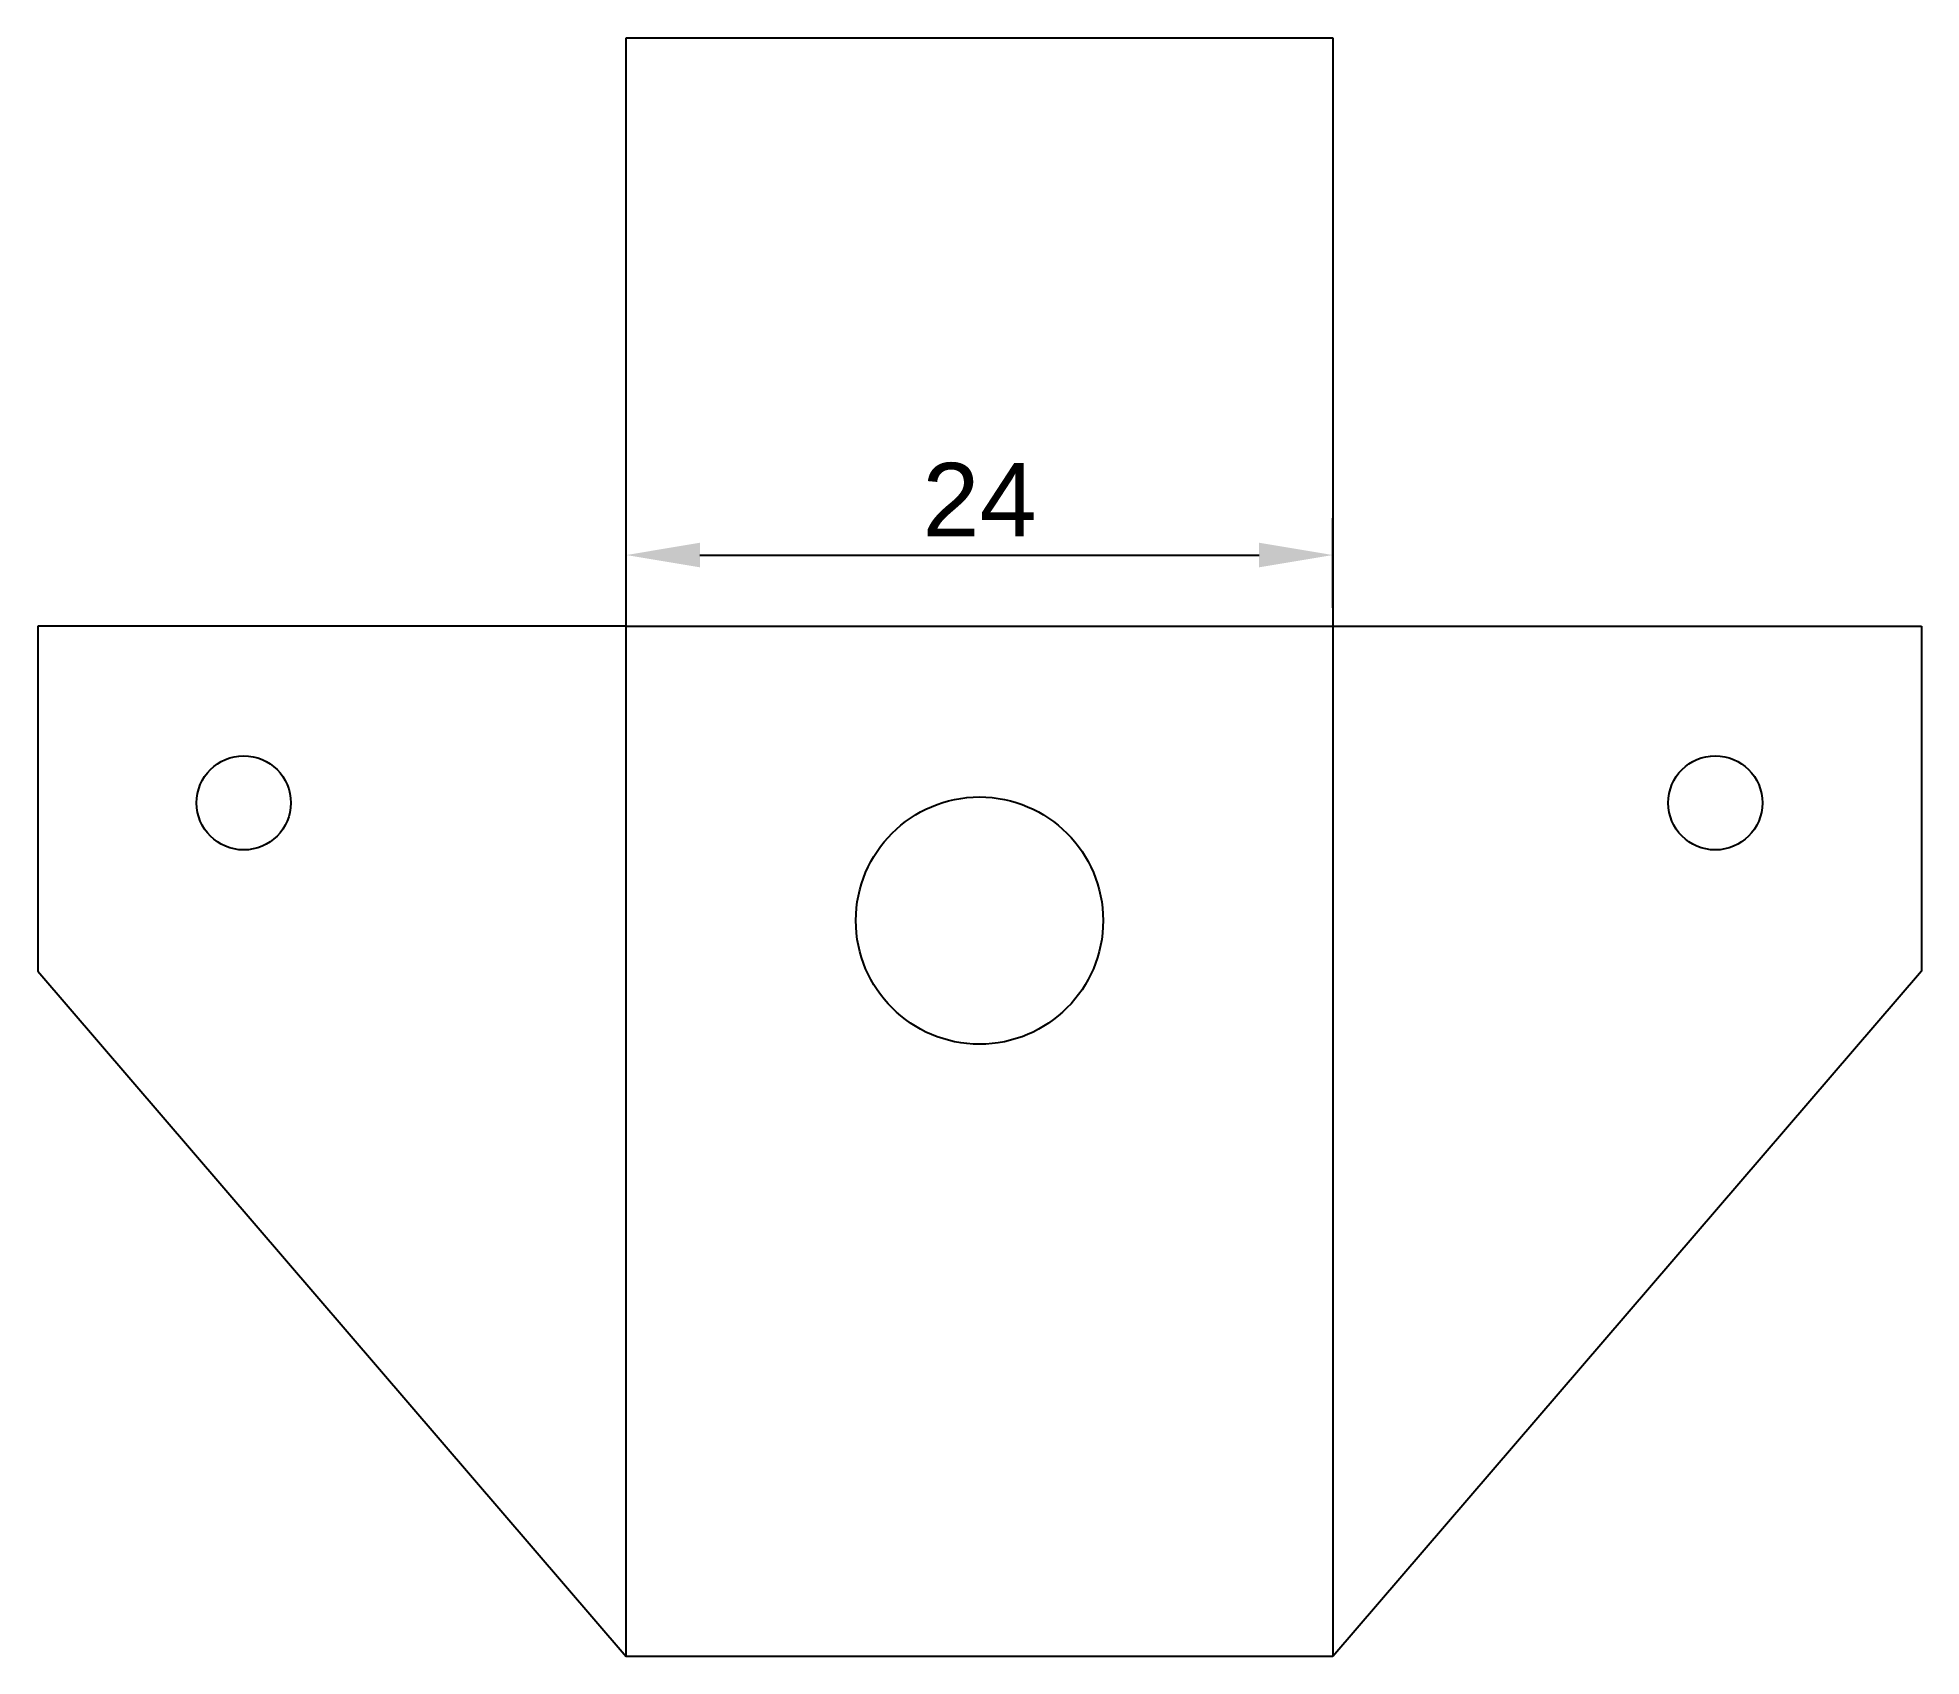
# Model space of a CAD drawing. Header units: millimetres. Extents: x 2882.6 to 2946.6, y 1577.2 to 1632.2.
import ezdxf

# ---------------------------------------------------------------- set-up
doc = ezdxf.new("R2010")
doc.units = ezdxf.units.MM
doc.styles.get("Standard").update_dxf_attribs({"font": 'arial.ttf'})
doc.dimstyles.new('ISO-25', dxfattribs={"dimtxt": 2.5, "dimasz": 2.5, "dimexe": 1.25, "dimexo": 0.625, "dimtad": 1, "dimtxsty": 'Standard', "dimcen": 2.5, "dimadec": 0, "dimazin": 0, "dimtfac": 1, "dimtmove": 0, "dimatfit": 3, "dimfxl": 1, "dimarcsym": 0})

# ---------------------------------------------------------------- blocks, each defined once
blk = doc.blocks.new('*D1')
at = {"color": 0, "lineweight": -2, "transparency": 16777216}
for p, q in [((2902.588, 1612.843), (2902.588, 1615.889)), ((2926.588, 1612.843), (2926.588, 1615.889)), ((2905.088, 1614.639), (2924.088, 1614.639))]:
    blk.add_line(p, q, dxfattribs=at)
at = {"color": 0, "transparency": 16777216}
for points in [[(2905.088, 1615.056), (2905.088, 1614.222), (2902.588, 1614.639)], [(2924.088, 1615.056), (2924.088, 1614.222), (2926.588, 1614.639)]]:
    blk.add_solid(points, dxfattribs=at)
at = {"layer": 'Defpoints', "color": 0, "transparency": 16777216}
for p in [(2926.588, 1614.639), (2902.588, 1612.218), (2926.588, 1612.218)]:
    blk.add_point(p, dxfattribs=at)
at = {"color": 0, "transparency": 16777216, "insert": (2914.588, 1616.519), "char_height": 2.5, "attachment_point": 5}
blk.add_mtext('24', dxfattribs=at)

msp = doc.modelspace()

# ---------------------------------------------------------------- linework, layer by layer
for p, q in [((2902.588, 1612.218), (2902.588, 1632.218)), ((2902.588, 1632.218), (2926.588, 1632.218)), ((2926.588, 1632.218), (2926.588, 1612.218)), ((2902.588, 1612.218), (2882.588, 1612.218)), ((2882.588, 1612.218), (2882.588, 1600.501)), ((2926.588, 1612.218), (2946.588, 1612.218)), ((2926.588, 1612.218), (2946.588, 1612.218)), ((2946.588, 1612.218), (2946.588, 1600.501)), ((2882.588, 1600.501), (2902.588, 1577.218)), ((2946.588, 1600.501), (2926.588, 1577.218)), ((2926.588, 1577.218), (2902.588, 1577.218))]:
    msp.add_line(p, q)
at = {"color": 242, "true_color": 0xcd2027}
msp.add_line((2902.588, 1612.218), (2926.588, 1612.218), dxfattribs=at)
at = {"color": 240, "true_color": 0xed1f24}
for p, q in [((2902.588, 1577.218), (2902.588, 1612.218)), ((2926.588, 1612.218), (2926.588, 1577.218))]:
    msp.add_line(p, q, dxfattribs=at)
for centre, radius in [((2889.588, 1606.218), 1.6), ((2939.588, 1606.218), 1.6), ((2914.588, 1602.218), 4.2)]:
    msp.add_circle(centre, radius)

# ---------------------------------------------------------------- dimensions: what is measured, and where the dimension line sits
dim = msp.add_linear_dim(base=(2926.588, 1614.639), p1=(2902.588, 1612.218), p2=(2926.588, 1612.218), dimstyle='ISO-25')
dim.commit()
dim.dimension.update_dxf_attribs({"geometry": '*D1', "text_midpoint": (2914.588, 1616.519)})

doc.saveas('drawing.dxf')
